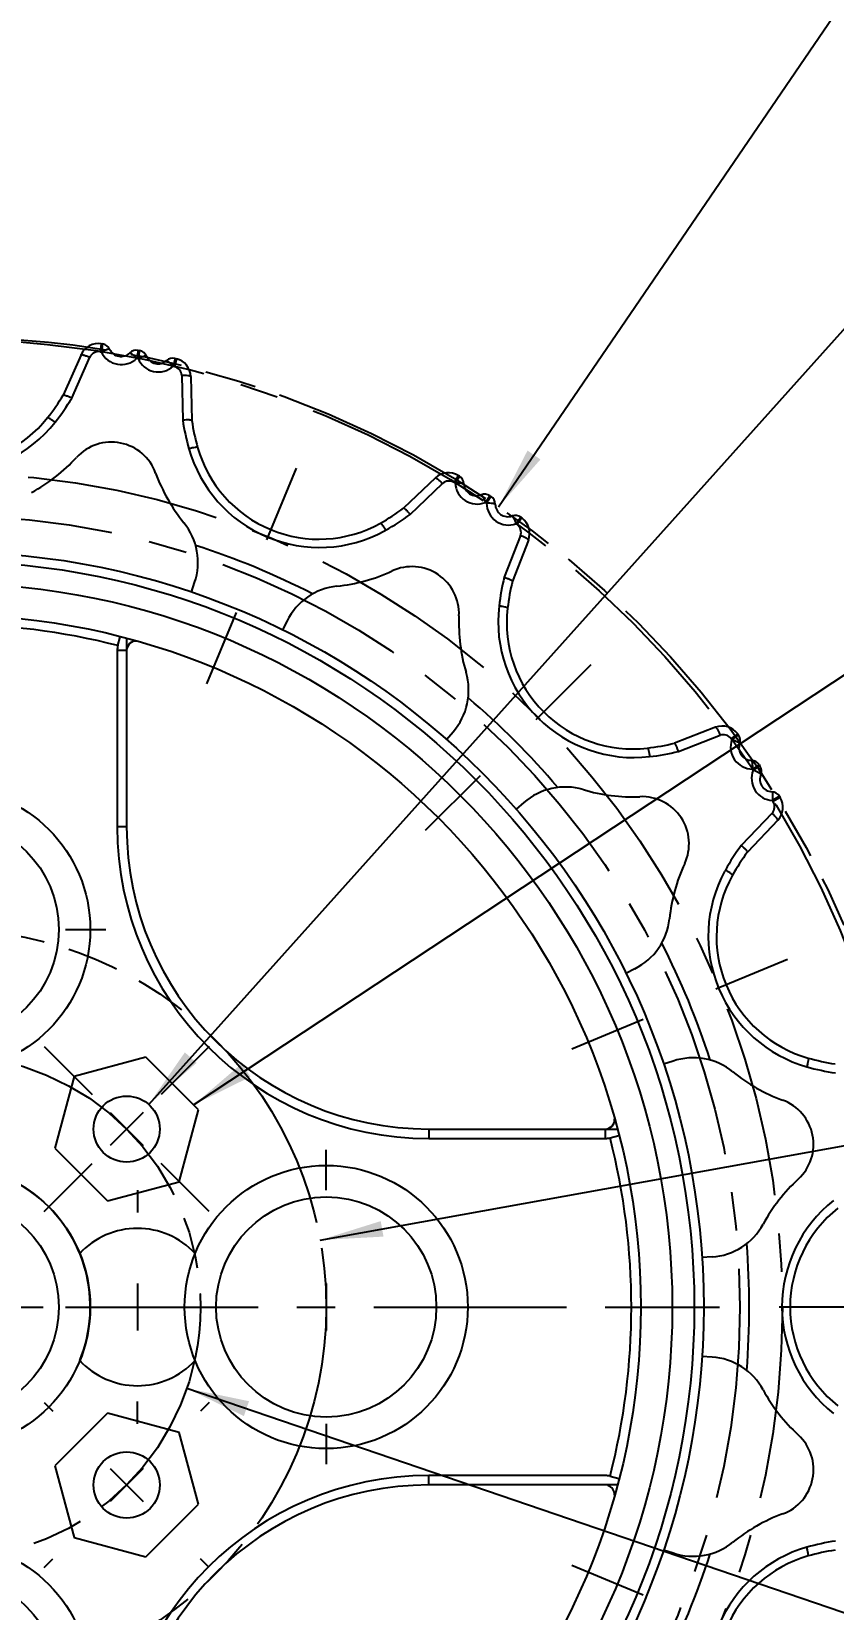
# Model space of a CAD drawing. Header units: millimetres. Extents: x 0 to 297, y 0 to 210.
# Drawn here: x 81 to 106.5, y 88.2 to 138.4 of the extents above; entities that cross this region are included whole.
import ezdxf

# ---------------------------------------------------------------- set-up
doc = ezdxf.new("R2010")
doc.units = ezdxf.units.MM
doc.header["$LTSCALE"] = 16.335
doc.linetypes.add('CENTER', pattern=[0.6, 0.375, -0.075, 0.075, -0.075])
doc.linetypes.add('PHANTOM', pattern=[0.8, 0.45, -0.05, 0.1, -0.05, 0.1, -0.05])
doc.layers.get('0').update_dxf_attribs({"linetype": 'CONTINUOUS'})
for name, color, linetype in [('02___PRT_ALL_AXES', 7, 'CONTINUOUS'), ('3_ALL_AXES', 7, 'CONTINUOUS'), ('DEFAULT_3', 7, 'PHANTOM'), ('MEMBER', 7, 'CONTINUOUS')]:
    doc.layers.add(name, color=color, linetype=linetype)
doc.styles.get("Standard").update_dxf_attribs({"font": 'txt', "width": 0.8})
doc.dimstyles.new('DIMSTYLE_1', dxfattribs={"dimtxt": 2.3, "dimasz": 2, "dimexe": 1, "dimexo": 0.5, "dimtad": 1, "dimdec": 3, "dimdsep": 46, "dimtxsty": 'Standard', "dimblk": '_FILLED', "dimblk1": '_FILLED', "dimblk2": '_FILLED', "dimcen": 0.09, "dimadec": 0, "dimazin": 0, "dimtp": 0.05, "dimtm": 0.05, "dimtfac": 1, "dimtdec": 3, "dimtmove": 0, "dimatfit": 2, "dimldrblk": '_FILLED', "dimfxl": 1, "dimtolj": 1, "dimarcsym": 0})
doc.dimstyles.new('DIMSTYLE_2', dxfattribs={"dimtxt": 2.3, "dimasz": 2, "dimexe": 1, "dimexo": 0.5, "dimtad": 1, "dimdsep": 46, "dimtxsty": 'Standard', "dimblk": '_FILLED', "dimblk1": '_FILLED', "dimblk2": '_FILLED', "dimcen": 0.09, "dimadec": 0, "dimazin": 0, "dimtp": 0.2, "dimtm": 0.2, "dimtfac": 1, "dimtmove": 0, "dimatfit": 2, "dimldrblk": '_FILLED', "dimfxl": 1, "dimtolj": 1, "dimarcsym": 0})
doc.dimstyles.new('DIMSTYLE_4', dxfattribs={"dimtxt": 2.3, "dimasz": 2, "dimexe": 1, "dimexo": 0.5, "dimtad": 1, "dimdec": 3, "dimdsep": 46, "dimtxsty": 'Standard', "dimblk": '_FILLED', "dimblk1": '_FILLED', "dimblk2": '_FILLED', "dimcen": 0.09, "dimadec": 0, "dimazin": 0, "dimtp": 0.001, "dimtm": 0.001, "dimtfac": 1, "dimtdec": 3, "dimtmove": 0, "dimatfit": 2, "dimldrblk": '_FILLED', "dimfxl": 1, "dimtolj": 1, "dimarcsym": 0})
doc.dimstyles.get("Standard").update_dxf_attribs({"dimtxt": 2.3, "dimasz": 2, "dimexe": 1, "dimexo": 0.5, "dimtad": 1, "dimdsep": 46, "dimtxsty": 'Standard', "dimblk": '_FILLED', "dimblk1": '_FILLED', "dimblk2": '_FILLED', "dimcen": 0.09, "dimadec": 0, "dimazin": 0, "dimtol": 1, "dimtp": 0.05, "dimtm": 0.05, "dimtfac": 1, "dimtofl": 0, "dimtmove": 0, "dimatfit": 3, "dimldrblk": '_FILLED', "dimfxl": 1, "dimtolj": 1, "dimarcsym": 0})

# ---------------------------------------------------------------- blocks, each defined once
blk = doc.blocks.new('_FILLED')
at = {"color": 0, "linetype": 'ByBlock'}
blk.add_solid([(0, 0), (-1, 0.125), (-1, -0.125)], dxfattribs=at)
blk = doc.blocks.new('*D1')
at = {"color": 2, "linetype": 'Continuous'}
for p, q in [((95.846, 123.242), (107.879, 140.869)), ((107.879, 140.869), (122.296, 140.869)), ((122.296, 140.869), (107.879, 140.869))]:
    blk.add_line(p, q, dxfattribs=at)
at = {"color": 2, "linetype": 'Continuous', "xscale": 2, "yscale": 2, "zscale": 2, "rotation": 235.6802239081}
blk.add_blockref('_FILLED', (95.846, 123.242), dxfattribs=at)
at = {"color": 2, "linetype": 'Continuous', "insert": (108.879, 143.744), "char_height": 2.3, "width": 12.26667, "attachment_point": 1, "line_spacing_factor": 0.9}
blk.add_mtext('OD \\Fgdt;{\\Fgdt;n}\\Ftxt;62', dxfattribs=at)
blk = doc.blocks.new('*D2')
at = {"color": 2, "linetype": 'Continuous'}
for p, q in [((85.939, 95.228), (118.278, 84.192)), ((118.278, 84.192), (132.695, 84.192)), ((132.695, 84.192), (118.278, 84.192))]:
    blk.add_line(p, q, dxfattribs=at)
at = {"color": 2, "linetype": 'Continuous', "xscale": 2, "yscale": 2, "zscale": 2, "rotation": 161.1570922971}
blk.add_blockref('_FILLED', (85.939, 95.228), dxfattribs=at)
at = {"color": 2, "linetype": 'Continuous', "insert": (119.278, 87.067), "char_height": 2.3, "width": 12.26667, "attachment_point": 1, "line_spacing_factor": 0.9}
blk.add_mtext('PCD\\Fgdt;{\\Fgdt;n}\\Ftxt;16', dxfattribs=at)
blk = doc.blocks.new('*D3')
at = {"color": 2, "linetype": 'Continuous'}
for p, q in [((90.177, 99.941), (118.546, 105.054)), ((118.546, 105.054), (132.963, 105.054)), ((132.963, 105.054), (118.546, 105.054))]:
    blk.add_line(p, q, dxfattribs=at)
at = {"color": 2, "linetype": 'Continuous', "xscale": 2, "yscale": 2, "zscale": 2, "rotation": 190.2182626361}
blk.add_blockref('_FILLED', (90.177, 99.941), dxfattribs=at)
at = {"color": 2, "linetype": 'Continuous', "insert": (119.546, 107.929), "char_height": 2.3, "width": 12.26667, "attachment_point": 1, "line_spacing_factor": 0.9}
blk.add_mtext('PCD\\Fgdt;{\\Fgdt;n}\\Ftxt;24', dxfattribs=at)
blk = doc.blocks.new('*D6')
at = {"color": 2, "linetype": 'Continuous'}
for p, q in [((84.726, 104.25), (111.209, 133.779)), ((111.209, 133.779), (134.826, 133.779)), ((134.826, 133.779), (111.209, 133.779))]:
    blk.add_line(p, q, dxfattribs=at)
at = {"color": 2, "linetype": 'Continuous', "xscale": 2, "yscale": 2, "zscale": 2, "rotation": 228.1122524803}
blk.add_blockref('_FILLED', (84.726, 104.25), dxfattribs=at)
at = {"color": 2, "linetype": 'Continuous', "insert": (112.209, 136.654), "char_height": 2.3, "width": 21.46667, "attachment_point": 1, "line_spacing_factor": 0.9}
blk.add_mtext('4-\\Fgdt;{\\Fgdt;n}\\Ftxt;2.1 THRU', dxfattribs=at)

msp = doc.modelspace()

# ---------------------------------------------------------------- linework, layer by layer
at = {"color": 2, "linetype": 'Continuous'}
msp.add_arc((78.3678, 97.8118), 4.5, 337.80839, 126.6509, dxfattribs=at)
at = {"layer": '02___PRT_ALL_AXES', "color": 7, "linetype": 'CENTER'}
for p, q in [((82.0803, 109.8118), (83.3678, 109.8118)), ((81.3995, 106.0938), (82.9286, 104.5647)), ((86.6498, 106.0938), (85.1207, 104.5647)), ((81.3995, 100.8436), (82.9286, 102.3727)), ((86.6498, 100.8436), (85.1207, 102.3727)), ((90.3678, 101.5243), (90.3678, 102.8118)), ((84.3678, 101.5243), (84.3678, 100.8118)), ((80.6553, 97.8118), (81.3678, 97.8118)), ((82.0803, 97.8118), (102.8678, 97.8118)), ((84.3678, 94.0993), (84.3678, 94.8118)), ((81.3995, 94.7801), (81.6785, 94.5011)), ((86.6498, 94.7801), (86.3708, 94.5011)), ((90.3678, 94.0993), (90.3678, 92.8118)), ((81.3995, 89.5299), (81.6785, 89.8089)), ((86.6498, 89.5299), (86.3708, 89.8089))]:
    msp.add_line(p, q, dxfattribs=at)
at = {"layer": '02___PRT_ALL_AXES', "color": 7, "linetype": 'Continuous'}
for p, q in [((83.4996, 103.9937), (84.5497, 102.9437)), ((84.5497, 103.9937), (83.4996, 102.9437)), ((84.3678, 98.5543), (84.3678, 97.0693)), ((90.3678, 98.5543), (90.3678, 97.0693)), ((83.4996, 92.68), (84.5497, 91.63)), ((84.5497, 92.68), (83.4996, 91.63))]:
    msp.add_line(p, q, dxfattribs=at)
at = {"layer": '3_ALL_AXES', "color": 7, "linetype": 'CENTER'}
for p, q in [((89.413, 124.4773), (88.4706, 122.2023)), ((86.5716, 117.6175), (87.5139, 119.8926)), ((98.7767, 118.2207), (97.0354, 116.4795)), ((93.5264, 112.9704), (95.2677, 114.7117)), ((105.0333, 108.857), (102.7582, 107.9147)), ((98.1735, 106.0156), (100.4485, 106.958)), ((99.8053, 97.8118), (102.2678, 97.8118)), ((107.2303, 97.8118), (104.7678, 97.8118)), ((98.1735, 89.6081), (100.4485, 88.6657))]:
    msp.add_line(p, q, dxfattribs=at)
for radius in [30.755, 26.5, 25.15]:
    msp.add_circle((78.3678, 97.8118), radius, dxfattribs=at)
at = {"layer": 'DEFAULT_3', "color": 2, "linetype": 'PHANTOM'}
msp.add_circle((78.3678, 97.6393), 31, dxfattribs=at)
at = {"layer": 'DEFAULT_3', "color": 8, "linetype": 'PHANTOM'}
for radius in [12, 8]:
    msp.add_circle((78.3678, 97.8118), radius, dxfattribs=at)
at = {"layer": 'MEMBER', "color": 7, "linetype": 'Continuous'}
for p, q in [((83.2181, 128.4301), (83.1777, 128.175)), ((83.2181, 128.4301), (83.2597, 128.4234)), ((83.2597, 128.4234), (83.2267, 128.22)), ((82.5753, 128.0799), (82.01, 126.8001)), ((82.2824, 126.703), (82.8559, 128)), ((83.1777, 128.175), (83.2189, 128.1684)), ((83.2267, 128.22), (83.2189, 128.1684)), ((83.2421, 128.3131), (83.2267, 128.22)), ((84.3942, 128.2204), (84.344, 127.9671)), ((84.344, 127.9671), (84.3864, 127.9587)), ((84.437, 128.2119), (84.3864, 127.9587)), ((84.3942, 128.2204), (84.437, 128.2119)), ((85.5629, 127.9653), (85.5029, 127.7141)), ((85.6038, 127.9555), (85.5436, 127.7044)), ((85.5629, 127.9653), (85.6038, 127.9555)), ((85.5029, 127.7141), (85.5436, 127.7044)), ((85.7738, 127.4196), (85.8073, 126.0018)), ((86.0636, 127.386), (86.0962, 125.9874)), ((93.8381, 124.1657), (92.8261, 123.1997)), ((93.0406, 123.0057), (94.0668, 123.9845)), ((94.5659, 124.2433), (94.431, 124.0231)), ((94.431, 124.0231), (94.4666, 124.0012)), ((94.6018, 124.2212), (94.4666, 124.0012)), ((94.6018, 124.2212), (94.5659, 124.2433)), ((95.5724, 123.5995), (95.429, 123.3847)), ((95.6086, 123.5753), (95.465, 123.3607)), ((95.5724, 123.5995), (95.6086, 123.5753)), ((96.5544, 122.9166), (96.4029, 122.7074)), ((96.5885, 122.8918), (96.4367, 122.6829)), ((96.5544, 122.9166), (96.5885, 122.8918)), ((96.4029, 122.7074), (96.4367, 122.6829)), ((96.5405, 122.3316), (96.0289, 121.009)), ((96.7954, 122.1898), (96.2902, 120.8851)), ((86.0823, 120.5382), (86.184, 120.8376)), ((89.1226, 119.6204), (88.9827, 119.3368)), ((83.7455, 118.8349), (83.8164, 119.112)), ((84.0247, 119.0588), (84.0247, 113.0721)), ((83.7247, 118.6782), (83.7247, 113.0721)), ((84.0247, 118.6782), (83.7247, 118.6782)), ((94.189, 115.8525), (94.4006, 116.0938)), ((102.7457, 116.2394), (101.4411, 115.7342)), ((101.565, 115.4729), (102.8876, 115.9845)), ((103.4478, 116.0325), (103.2389, 115.8808)), ((103.4725, 115.9984), (103.2634, 115.8469)), ((103.4478, 116.0325), (103.4725, 115.9984)), ((104.1313, 115.0526), (103.9166, 114.909)), ((104.1554, 115.0164), (103.9406, 114.8731)), ((104.1313, 115.0526), (104.1554, 115.0164)), ((104.7772, 114.0459), (104.5572, 113.9106)), ((104.5572, 113.9106), (104.579, 113.875)), ((104.7992, 114.01), (104.579, 113.875)), ((104.7772, 114.0459), (104.7992, 114.01)), ((96.6497, 113.8447), (96.4084, 113.6331)), ((104.5405, 113.5108), (103.5617, 112.4846)), ((84.0247, 113.0721), (83.7247, 113.0721)), ((104.7217, 113.2822), (103.7557, 112.2702)), ((99.8927, 108.4268), (100.1764, 108.5667)), ((84.6373, 105.7552), (82.3508, 105.1425)), ((86.3111, 104.0814), (84.6373, 105.7552)), ((101.3936, 105.6281), (101.0941, 105.5264)), ((82.3508, 105.1425), (81.7382, 102.856)), ((85.6985, 101.7949), (86.3111, 104.0814)), ((93.6281, 103.4687), (99.6148, 103.4687)), ((93.6281, 103.4687), (93.6281, 103.1687)), ((99.2342, 103.4687), (99.2342, 103.1687)), ((81.7382, 102.856), (83.412, 101.1822)), ((93.6281, 103.1687), (99.2342, 103.1687)), ((99.3909, 103.1895), (99.668, 103.2604)), ((83.412, 101.1822), (85.6985, 101.7949)), ((102.632, 99.4022), (102.3118, 99.3812)), ((102.632, 96.2215), (102.3118, 96.2425)), ((83.412, 94.4415), (81.7382, 92.7677)), ((85.6985, 93.8288), (83.412, 94.4415)), ((86.3111, 91.5423), (85.6985, 93.8288)), ((81.7382, 92.7677), (82.3508, 90.4812)), ((99.2342, 92.455), (93.6281, 92.455)), ((93.6281, 92.155), (93.6281, 92.455)), ((99.3909, 92.4342), (99.668, 92.3633)), ((99.6148, 92.155), (93.6281, 92.155)), ((84.6373, 89.8685), (86.3111, 91.5423)), ((82.3508, 90.4812), (84.6373, 89.8685)), ((101.0941, 90.0973), (101.3936, 89.9956))]:
    msp.add_line(p, q, dxfattribs=at)
for centre, radius in [((78.3678, 97.8118), 24), ((78.3678, 97.8118), 23.7), ((78.3678, 97.8118), 23), ((78.3678, 97.8118), 22), ((78.3678, 109.8118), 4.5), ((78.3678, 109.8118), 3.5), ((84.0247, 103.4687), 1.05), ((78.3678, 97.8118), 4.5), ((90.3678, 97.8118), 4.5), ((78.3678, 97.8118), 3.5), ((90.3678, 97.8118), 3.5), ((84.0247, 92.155), 1.05), ((78.3678, 85.8118), 4.5), ((78.3678, 85.8118), 3.5)]:
    msp.add_circle(centre, radius, dxfattribs=at)
for centre, radius, start, end in [((83.1242, 127.8374), 0.6, 80.99852, 156.167), ((83.2123, 128.1272), 0.3, 25.23624, 80.92067), ((83.1305, 127.8784), 0.3003, 80.97362, 156.11656), ((83.8531, 128.4682), 0.7015, 205.29761, 314.41322), ((83.8455, 128.4256), 0.4, 205.23624, 314.47467), ((84.3359, 127.9262), 0.3, 78.79024, 134.47467), ((82.6083, 126.2327), 2.4538, 44.97825, 46.26105), ((85.0317, 128.2338), 0.7015, 203.0867, 312.20231), ((84.3782, 127.9177), 0.3, 23.02533, 78.70976), ((85.0225, 128.1915), 0.4, 203.02533, 312.26376), ((85.4932, 127.6735), 0.3, 76.57933, 132.26376), ((85.4638, 127.3721), 0.6, 1.333, 76.50148), ((83.7016, 126.048), 2.4538, 42.76735, 44.05014), ((85.4736, 127.4123), 0.3003, 1.38342, 76.52639), ((76.0489, 130.4004), 6.964, 321.667, 328.87005), ((76.0566, 130.4454), 7.264, 321.63134, 328.98866), ((76.063, 130.4411), 7.2564, 327.71525, 328.99276), ((78.3678, 128.6193), 4.3186, 218.40658, 321.59336), ((78.3678, 128.5668), 4.0077, 218.333, 321.667), ((92.9933, 127.0772), 7.266, 188.51139, 195.86713), ((92.9813, 127.0323), 6.964, 188.62996, 195.833), ((83.5377, 123.8027), 1.5, 20.16128, 137.33872), ((90.1573, 126.2743), 4.3187, 195.90693, 298.53584), ((90.1372, 126.2257), 4.0077, 195.833, 299.167), ((78.3678, 128.5668), 5.5303, 298.43878, 317.33872), ((90.1372, 126.2257), 5.5303, 200.16128, 219.06122), ((94.2524, 123.7317), 0.6, 58.49852, 133.667), ((94.2739, 123.7671), 0.3003, 58.47362, 133.61656), ((95.1673, 124.0355), 0.7015, 182.79761, 291.91322), ((94.4447, 123.9657), 0.3, 2.73624, 58.42067), ((95.1439, 123.9991), 0.4, 182.73624, 291.97467), ((95.4059, 123.3499), 0.3, 56.29024, 111.97467), ((78.3678, 97.8118), 30.7418, 56.20976, 56.29024), ((95.4417, 123.326), 0.3, 0.52533, 56.20976), ((88.6965, 128.8072), 6.964, 299.167, 306.37005), ((88.7198, 128.8473), 7.2659, 299.13283, 306.48865), ((96.1664, 123.3679), 0.7015, 180.5867, 289.70231), ((96.1417, 123.3324), 0.4, 180.52533, 289.76376), ((96.3784, 122.6736), 0.3, 54.07933, 109.76376), ((96.2358, 122.4064), 0.6, 338.833, 54.00148), ((84.2901, 121.4805), 2, 341.25, 39.06122), ((90.1639, 126.2569), 4.3002, 298.56911, 299.12864), ((96.2603, 122.4398), 0.3003, 338.88342, 54.02639), ((78.3678, 97.8118), 25.4489, 62.962, 72.038), ((90.1372, 126.2257), 5.5303, 275.93878, 294.83872), ((93.0904, 119.8458), 1.5, 357.66128, 114.83872), ((103.0795, 119.2526), 7.2661, 166.01143, 173.3671), ((103.0511, 119.2157), 6.964, 166.12995, 173.333), ((90.9164, 118.7359), 2, 95.93878, 153.75), ((100.1519, 119.5959), 4.3186, 173.40554, 276.59446), ((100.1149, 119.5589), 4.0077, 173.333, 276.667), ((78.3678, 97.8118), 21.7, 75.65149, 104.34851), ((100.1149, 119.5589), 5.5303, 177.66128, 196.56122), ((84.3247, 118.6782), 0.3, 86.17819, 180), ((84.3247, 118.6782), 0.6, 164.85935, 180), ((92.8969, 117.4125), 2, 318.75, 16.56122), ((78.3678, 97.8118), 25.4489, 40.462, 49.538), ((102.9624, 115.6799), 0.6, 35.99852, 111.167), ((102.9958, 115.7043), 0.3003, 35.97362, 111.11656), ((78.3678, 97.8118), 30.7418, 35.92067, 35.99852), ((103.2296, 115.8224), 0.3, 340.23624, 35.92067), ((99.7716, 122.4952), 6.964, 276.667, 283.87005), ((99.8086, 122.5234), 7.2659, 276.63282, 283.98866), ((103.9238, 115.6104), 0.7015, 160.29762, 269.41321), ((103.8884, 115.5857), 0.4, 160.23624, 269.47467), ((103.8819, 114.8858), 0.3, 33.79024, 89.47467), ((104.5914, 114.6113), 0.7015, 158.0867, 267.20231), ((78.3678, 97.8118), 30.7418, 33.70976, 33.79024), ((103.9059, 114.8499), 0.3, 338.02533, 33.70976), ((104.555, 114.588), 0.4, 158.02533, 267.26376), ((97.9684, 112.341), 2, 73.43878, 131.25), ((100.1149, 119.5589), 5.5303, 253.43878, 272.33872), ((100.4017, 112.5345), 1.5, 335.16128, 92.33872), ((104.5216, 113.8888), 0.3, 31.57933, 87.26376), ((104.323, 113.718), 0.3003, 316.38342, 31.52639), ((104.2877, 113.6965), 0.6, 316.333, 31.50148), ((93.6281, 113.0721), 9.9034, 180, 270), ((93.6281, 113.0721), 9.6034, 180, 270), ((109.4034, 108.1638), 7.266, 143.51139, 150.86713), ((106.7817, 109.5813), 5.5303, 155.16128, 174.06122), ((109.3631, 108.1405), 6.964, 143.62996, 150.833), ((106.8302, 109.6014), 4.3187, 151.5376, 254.09333), ((106.7817, 109.5813), 4.0077, 150.833, 254.167), ((106.8088, 109.6103), 4.2954, 150.87174, 151.50593), ((99.2918, 110.3604), 2, 296.25, 354.06122), ((78.3678, 97.8118), 25.4489, 17.962, 27.038), ((102.0365, 103.7342), 2, 50.93878, 108.75), ((107.6332, 112.4373), 7.2659, 254.13282, 261.48866), ((107.5883, 112.4254), 6.964, 254.167, 261.37005), ((106.7817, 109.5813), 5.5303, 230.93878, 249.83872), ((104.3586, 102.9817), 1.5, 312.66128, 69.83872), ((99.2342, 103.7687), 0.3, 270, 3.98316), ((99.2342, 103.7687), 0.6, 270, 285.14065), ((78.3678, 97.8118), 21.7, 345.65149, 14.34851), ((109.1228, 97.8118), 5.5303, 132.66128, 151.56122), ((109.1752, 97.8118), 4.3186, 128.40553, 231.59447), ((109.1228, 97.8118), 4.0077, 128.333, 231.667), ((84.3678, 97.8118), 2.5, 42.83343, 137.16657), ((102.5012, 101.3979), 2, 273.75, 331.56122), ((78.3678, 97.8118), 25.4489, 355.462, 4.538), ((84.3678, 97.8118), 2.5, 222.83343, 317.16657), ((102.5012, 94.2258), 2, 28.43878, 86.25), ((109.1228, 97.8118), 5.5303, 208.43878, 227.33872), ((104.3586, 92.642), 1.5, 290.16128, 47.33872), ((93.6281, 82.5516), 9.9034, 90, 180), ((99.2342, 91.855), 0.6, 74.85935, 90), ((93.6281, 82.5516), 9.6034, 90, 180), ((99.2342, 91.855), 0.3, 356.17222, 74.08506), ((106.7817, 86.0424), 5.5303, 110.16128, 129.06122), ((102.0365, 91.8895), 2, 251.25, 309.06122), ((107.6332, 83.1863), 7.266, 98.51139, 105.86713), ((78.3678, 97.8118), 25.4489, 332.962, 342.038), ((106.8302, 86.0223), 4.3186, 105.90663, 208.58947), ((106.7817, 86.0424), 4.0077, 105.833, 209.167), ((107.5883, 83.1983), 6.964, 98.62996, 105.833)]:
    msp.add_arc(centre, radius, start, end, dxfattribs=at)
for points, knots in [([(82.5753, 128.0799), (82.5766, 128.0828), (82.5869, 128.0862), (82.6043, 128.0848), (82.6315, 128.0803), (82.6821, 128.0668), (82.7585, 128.0406), (82.8219, 128.0148), (82.8559, 128)], [0, 0, 0, 0, 0.0318765, 0.0922611, 0.1844247, 0.306624, 0.6244221, 1, 1, 1, 1]), ([(83.4837, 128.2551), (83.4825, 128.2576), (83.4727, 128.2598), (83.4569, 128.2575), (83.4315, 128.2519), (83.384, 128.2371), (83.3116, 128.2097), (83.2514, 128.1834), (83.2189, 128.1684)], [0, 0, 0, 0, 0.0293089, 0.088233, 0.1796504, 0.3012386, 0.6191892, 1, 1, 1, 1]), ([(84.1257, 128.1402), (84.1271, 128.1415), (84.133, 128.1419), (84.1483, 128.1357), (84.161, 128.1274), (84.1705, 128.1208)], [0, 0, 0, 0, 0.1114519, 0.3070818, 1, 1, 1, 1]), ([(84.1705, 128.1208), (84.1976, 128.1017), (84.2567, 128.0515), (84.3128, 127.9983), (84.344, 127.9671)], [0, 0, 0, 0, 0.4287669, 1, 1, 1, 1]), ([(84.6543, 128.0351), (84.6532, 128.0376), (84.6435, 128.0402), (84.6276, 128.0385), (84.602, 128.0339), (84.554, 128.0209), (84.4806, 127.9963), (84.4195, 127.9724), (84.3864, 127.9587)], [0, 0, 0, 0, 0.0293089, 0.088233, 0.1796504, 0.3012386, 0.6191892, 1, 1, 1, 1]), ([(85.2915, 127.8955), (85.2929, 127.8968), (85.2988, 127.8969), (85.3138, 127.8901), (85.3262, 127.8814), (85.3354, 127.8743)], [0, 0, 0, 0, 0.1114519, 0.3070818, 1, 1, 1, 1]), ([(85.3354, 127.8743), (85.3618, 127.8543), (85.4189, 127.8018), (85.4729, 127.7465), (85.5029, 127.7141)], [0, 0, 0, 0, 0.4287669, 1, 1, 1, 1]), ([(86.0636, 127.386), (86.0635, 127.3892), (86.0554, 127.3962), (86.0387, 127.4017), (86.0119, 127.4079), (85.96, 127.4148), (85.8794, 127.4198), (85.8109, 127.4202), (85.7738, 127.4196)], [0, 0, 0, 0, 0.0318767, 0.0922613, 0.1844249, 0.306624, 0.624422, 1, 1, 1, 1]), ([(82.01, 126.8001), (82.0112, 126.8028), (82.0214, 126.8056), (82.0381, 126.803), (82.0646, 126.7968), (82.1138, 126.7803), (82.188, 126.7494), (82.2495, 126.7199), (82.2824, 126.703)], [0, 0, 0, 0, 0.0301322, 0.0893509, 0.1811742, 0.3032272, 0.6214504, 1, 1, 1, 1]), ([(81.5116, 126.0811), (81.5133, 126.0833), (81.5235, 126.0833), (81.5386, 126.0776), (81.5624, 126.0664), (81.6057, 126.0412), (81.6704, 125.998), (81.7235, 125.9585), (81.7519, 125.9365)], [0, 0, 0, 0, 0.0298229, 0.089014, 0.1803573, 0.3020564, 0.6203938, 1, 1, 1, 1]), ([(86.0962, 125.9874), (86.0957, 125.9905), (86.087, 125.9968), (86.0699, 126.0011), (86.0429, 126.0053), (85.9912, 126.0087), (85.9114, 126.0086), (85.8439, 126.0046), (85.8073, 126.0018)], [0, 0, 0, 0, 0.0328055, 0.0939282, 0.1866791, 0.3088065, 0.6251048, 1, 1, 1, 1]), ([(86.2815, 125.1323), (86.2808, 125.135), (86.2714, 125.1389), (86.2552, 125.1394), (86.2289, 125.1382), (86.1793, 125.1315), (86.1029, 125.1163), (86.0388, 125.1002), (86.0042, 125.0907)], [0, 0, 0, 0, 0.0298228, 0.0890138, 0.1803571, 0.3020561, 0.6203936, 1, 1, 1, 1]), ([(93.8381, 124.1657), (93.8404, 124.1679), (93.8512, 124.1671), (93.8668, 124.1592), (93.8901, 124.1446), (93.9318, 124.1128), (93.9923, 124.0593), (94.041, 124.0112), (94.0668, 123.9845)], [0, 0, 0, 0, 0.0318765, 0.0922611, 0.1844247, 0.306624, 0.6244221, 1, 1, 1, 1]), ([(94.7444, 123.98), (94.7443, 123.9827), (94.7361, 123.9885), (94.7206, 123.9925), (94.6949, 123.997), (94.6454, 124.0015), (94.5681, 124.0038), (94.5024, 124.0026), (94.4666, 124.0012)], [0, 0, 0, 0, 0.0293089, 0.088233, 0.1796504, 0.3012386, 0.6191892, 1, 1, 1, 1]), ([(95.2936, 123.6281), (95.2962, 123.6292), (95.3048, 123.6241), (95.3149, 123.6117), (95.3298, 123.5903), (95.3546, 123.5472), (95.389, 123.4779), (95.4154, 123.4178), (95.429, 123.3847)], [0, 0, 0, 0, 0.0293074, 0.0882306, 0.1796484, 0.3012372, 0.6191887, 1, 1, 1, 1]), ([(93.0406, 123.0057), (93.0167, 123.0336), (92.9718, 123.0841), (92.9155, 123.1406), (92.8765, 123.1747), (92.8544, 123.1909), (92.8393, 123.2), (92.8287, 123.2016), (92.8261, 123.1997)], [0, 0, 0, 0, 0.3748935, 0.6911905, 0.8133174, 0.906068, 0.9671914, 1, 1, 1, 1]), ([(95.7417, 123.3287), (95.7417, 123.3315), (95.7337, 123.3376), (95.7184, 123.3421), (95.6929, 123.3476), (95.6436, 123.3541), (95.5664, 123.3594), (95.5008, 123.3607), (95.465, 123.3607)], [0, 0, 0, 0, 0.0293089, 0.088233, 0.1796504, 0.3012386, 0.6191892, 1, 1, 1, 1]), ([(96.277, 122.956), (96.2796, 122.9569), (96.288, 122.9515), (96.2976, 122.9387), (96.3116, 122.9167), (96.3347, 122.8727), (96.3665, 122.8022), (96.3905, 122.741), (96.4029, 122.7074)], [0, 0, 0, 0, 0.0293074, 0.0882306, 0.1796484, 0.3012372, 0.6191887, 1, 1, 1, 1]), ([(92.0904, 122.7262), (92.0929, 122.7275), (92.1023, 122.7237), (92.1141, 122.7126), (92.1318, 122.6932), (92.1622, 122.6533), (92.2054, 122.5886), (92.2393, 122.5318), (92.2571, 122.5006)], [0, 0, 0, 0, 0.0298229, 0.089014, 0.1803573, 0.3020564, 0.6203938, 1, 1, 1, 1]), ([(96.7954, 122.1898), (96.7965, 122.1927), (96.7917, 122.2024), (96.7784, 122.2137), (96.756, 122.2297), (96.7106, 122.256), (96.6381, 122.2915), (96.575, 122.3181), (96.5405, 122.3316)], [0, 0, 0, 0, 0.0318767, 0.0922613, 0.1844249, 0.306624, 0.624422, 1, 1, 1, 1]), ([(96.0289, 121.009), (96.0642, 120.9977), (96.1285, 120.975), (96.2028, 120.9444), (96.2492, 120.9213), (96.2723, 120.907), (96.286, 120.897), (96.2912, 120.8879), (96.2902, 120.8851)], [0, 0, 0, 0, 0.3785502, 0.6967737, 0.8188268, 0.9106502, 0.9698687, 1, 1, 1, 1]), ([(96.1342, 120.0242), (96.1345, 120.027), (96.1274, 120.0342), (96.1126, 120.0409), (96.0879, 120.0498), (96.0394, 120.0626), (95.9631, 120.0778), (95.8977, 120.0874), (95.862, 120.0919)], [0, 0, 0, 0, 0.0298228, 0.0890139, 0.1803572, 0.3020562, 0.6203937, 1, 1, 1, 1]), ([(102.7457, 116.2394), (102.7487, 116.2405), (102.7583, 116.2357), (102.7697, 116.2224), (102.7857, 116.2), (102.812, 116.1547), (102.8474, 116.0821), (102.874, 116.019), (102.8876, 115.9845)], [0, 0, 0, 0, 0.0318765, 0.0922611, 0.1844247, 0.306624, 0.6244221, 1, 1, 1, 1]), ([(100.5802, 115.5783), (100.583, 115.5786), (100.5901, 115.5714), (100.5968, 115.5567), (100.6057, 115.5319), (100.6186, 115.4835), (100.6337, 115.4071), (100.6433, 115.3417), (100.6478, 115.3061)], [0, 0, 0, 0, 0.0298229, 0.089014, 0.1803573, 0.3020564, 0.6203938, 1, 1, 1, 1]), ([(101.565, 115.4729), (101.5535, 115.5078), (101.5314, 115.5717), (101.501, 115.6454), (101.478, 115.6919), (101.4638, 115.7153), (101.4533, 115.7294), (101.4442, 115.735), (101.4411, 115.7342)], [0, 0, 0, 0, 0.3748938, 0.691191, 0.813318, 0.9060687, 0.967192, 1, 1, 1, 1]), ([(103.5119, 115.721), (103.5128, 115.7236), (103.5075, 115.7321), (103.4947, 115.7417), (103.4727, 115.7557), (103.4287, 115.7788), (103.3581, 115.8105), (103.297, 115.8345), (103.2634, 115.8469)], [0, 0, 0, 0, 0.0293088, 0.0882328, 0.1796503, 0.3012384, 0.6191891, 1, 1, 1, 1]), ([(103.8847, 115.1858), (103.8874, 115.1857), (103.8935, 115.1778), (103.8981, 115.1624), (103.9036, 115.137), (103.91, 115.0877), (103.9153, 115.0105), (103.9166, 114.9448), (103.9166, 114.909)], [0, 0, 0, 0, 0.0293077, 0.088231, 0.1796487, 0.3012374, 0.6191888, 1, 1, 1, 1]), ([(104.1841, 114.7377), (104.1851, 114.7402), (104.1801, 114.7489), (104.1677, 114.759), (104.1462, 114.7738), (104.1032, 114.7986), (104.0339, 114.8331), (103.9737, 114.8594), (103.9406, 114.8731)], [0, 0, 0, 0, 0.0293089, 0.088233, 0.1796504, 0.3012386, 0.6191892, 1, 1, 1, 1]), ([(104.5359, 114.1884), (104.5387, 114.1883), (104.5445, 114.1801), (104.5484, 114.1646), (104.5529, 114.1389), (104.5575, 114.0894), (104.5598, 114.0121), (104.5586, 113.9464), (104.5572, 113.9106)], [0, 0, 0, 0, 0.0293074, 0.0882306, 0.1796484, 0.3012372, 0.6191887, 1, 1, 1, 1]), ([(104.7217, 113.2822), (104.7238, 113.2845), (104.7231, 113.2952), (104.7151, 113.3108), (104.7006, 113.3342), (104.6687, 113.3758), (104.6153, 113.4364), (104.5672, 113.4851), (104.5405, 113.5108)], [0, 0, 0, 0, 0.0318767, 0.0922613, 0.1844249, 0.306624, 0.624422, 1, 1, 1, 1]), ([(103.5617, 112.4846), (103.5899, 112.4607), (103.6407, 112.4151), (103.6976, 112.3584), (103.7317, 112.3193), (103.7476, 112.2972), (103.7564, 112.2828), (103.7577, 112.2723), (103.7557, 112.2702)], [0, 0, 0, 0, 0.3785509, 0.696775, 0.8188283, 0.9106519, 0.9698701, 1, 1, 1, 1]), ([(103.2821, 111.5345), (103.2835, 111.5369), (103.2796, 111.5463), (103.2685, 111.5581), (103.2491, 111.5758), (103.2093, 111.6062), (103.1445, 111.6495), (103.0878, 111.6834), (103.0566, 111.7012)], [0, 0, 0, 0, 0.0298228, 0.0890139, 0.1803572, 0.3020562, 0.6203937, 1, 1, 1, 1]), ([(105.6882, 105.7256), (105.691, 105.7248), (105.6949, 105.7154), (105.6954, 105.6992), (105.6942, 105.673), (105.6875, 105.6233), (105.6723, 105.547), (105.6561, 105.4829), (105.6466, 105.4482)], [0, 0, 0, 0, 0.0298229, 0.089014, 0.1803573, 0.3020564, 0.6203938, 1, 1, 1, 1]), ([(99.3205, 92.158), (99.3221, 92.1514), (99.3345, 92.1391), (99.3486, 92.1325), (99.3568, 92.1288)], [0, 0, 0, 0, 0.4313132, 1, 1, 1, 1]), ([(105.6882, 89.8981), (105.691, 89.8989), (105.6949, 89.9083), (105.6954, 89.9245), (105.6942, 89.9507), (105.6875, 90.0004), (105.6723, 90.0767), (105.6561, 90.1408), (105.6466, 90.1755)], [0, 0, 0, 0, 0.0298228, 0.0890139, 0.1803572, 0.3020562, 0.6203937, 1, 1, 1, 1])]:
    msp.add_open_spline(points, degree=3, knots=knots, dxfattribs=at)

# ---------------------------------------------------------------- dimensions: what is measured, and where the dimension line sits
at = {"color": 2, "linetype": 'Continuous'}
for p1, p2, text, dimstyle, picture, middle in [((95.8459, 123.2423), (60.8897, 72.0363), 'OD %%c<>', 'DIMSTYLE_1', '*D1', (115.0124, 142.5941)), ((84.7257, 104.2504), (83.3236, 102.687), '4-%%c<> THRU', 'DIMSTYLE_4', '*D6', (122.9425, 135.5044)), ((90.1775, 99.9406), (66.5581, 95.6831), 'PCD%%c<>', 'DIMSTYLE_2', '*D3', (125.6794, 106.7793)), ((85.9391, 95.2281), (70.7965, 100.3956), 'PCD%%c<>', 'DIMSTYLE_2', '*D2', (125.4116, 85.9168))]:
    dim = msp.add_diameter_dim_2p(p1=p1, p2=p2, text=text, dimstyle=dimstyle, override={"dimtih": 1, "dimtoh": 1, "dimpost": '<>'}, dxfattribs=at)
    dim.commit()
    dim.dimension.update_dxf_attribs({"geometry": picture, "text_midpoint": middle, "dimtype": 163})

# ---------------------------------------------------------------- leaders
at = {"color": 2, "linetype": 'Continuous', "annotation_type": 0, "has_hookline": 1, "hookline_direction": 0, "text_width": 10.4462}
msp.add_leader([(86.1545, 104.238), (113.559, 122.3426), (114.559, 122.3426)], dimstyle='Standard', override={"dimtad": 1}, dxfattribs=at)

doc.saveas('drawing.dxf')
